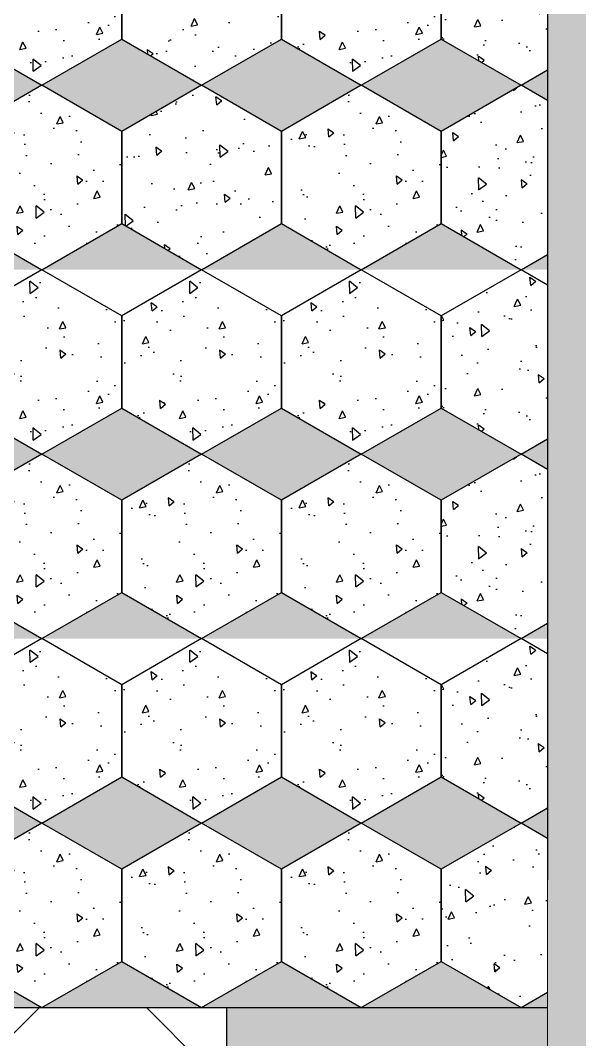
# Model space of a CAD drawing. Header units: millimetres. Extents: x 86441 to 190201, y 16532 to 98188.
# Drawn here: x 159039 to 159692, y 70171 to 71362 of the extents above; entities that cross this region are included whole.
import ezdxf

# ---------------------------------------------------------------- set-up
doc = ezdxf.new("R2010")
doc.units = ezdxf.units.MM
doc.header["$LTSCALE"] = 0.1
pattern_1 = [(95, (66582.33, 38346.49), (70.047325, 58.77669), [9.525, -104.775]), (40, (66582.33, 38346.49), (-80.00923, 55.08836), [7.62, -83.82029]), (145.45144, (66588.17, 38351.39), (-9.9619, 113.86505), [8.095004, -89.04512]), (91.1842, (66564.37, 38364.45), (110.70512, 80.97671), [14.2875, -157.1625]), (141.63556, (66573.6, 38371.2), (-3.5433, 171.41338), [12.14251, -133.5678]), (36.18415, (66564.37, 38364.45), (-3.5433, 171.41338), [11.42998, -125.72987]), (66, (66577.84, 38368.94), (89.75999, 17.447575), [9.525, -104.775]), (11, (66577.84, 38368.94), (-43.26996, 86.9706), [7.62, -83.82]), (116.45145, (66585.32, 38370.4), (46.490026, 104.41817), [8.095004, -89.04497]), (82.5, (66582.332, 38346.493), (-28.802735, 30.986707), [0, -82.804, 0, -85.09, 0, -84.1375]), (52.5, (66582.33, 38346.493), (-11.794864, 59.0435), [0, -48.514, 0, -80.899, 0, -32.0675]), (12.5, (66562.306, 38326.467), (49.963932, 45.913098), [0, -31.75, 0, -99.06, 0, -131.445]), (2.5, (66553.326, 38317.487), (43.381952, 61.361196), [0, -41.275, 0, -65.786, 0, -93.345])]

msp = doc.modelspace()

# ---------------------------------------------------------------- hatches: boundary and pattern name
at = {"transparency": 33554684}
h = msp.add_hatch(color=25, dxfattribs=at)
h.dxf.hatch_style = 1
h.paths.add_polyline_path([(162129.9, 71868), (159729.9, 71868), (159729.9, 71793), (162129.9, 71793)])
h.paths.add_polyline_path([(159729.9, 71868), (159654.9, 71868), (159654.9, 70209), (159654.9, 68893), (159729.9, 68893)])
h.paths.add_polyline_path([(162729.9, 68993), (162129.9, 68993), (159729.9, 68993), (159729.9, 68893), (162729.9, 68893)])
at = {"true_color": 0xa19859, "transparency": 33554687}
h = msp.add_hatch(dxfattribs=at)
h.set_pattern_fill('AR-CONC', color=55, scale=0.5, angle=45)
h.set_pattern_definition([(95, (66582.33, 47914.515), (70.047325, 58.77669), [9.525, -104.775]), (40, (66582.33, 47914.52), (-80.00923, 55.08836), [7.62, -83.82029]), (145.45144, (66588.17, 47919.41), (-9.9619, 113.86505), [8.095, -89.04512]), (91.1842, (66564.37, 47932.48), (110.70512, 80.9767), [14.2875, -157.1625]), (141.63556, (66573.6, 47939.22), (-3.5433, 171.41338), [12.14251, -133.5678]), (36.18415, (66564.37, 47932.48), (-3.5433, 171.41338), [11.42998, -125.72987]), (66, (66577.84, 47936.966), (89.75999, 17.447575), [9.525, -104.775]), (11, (66577.84, 47936.97), (-43.26996, 86.9706), [7.62, -83.82]), (116.45145, (66585.32, 47938.42), (46.490026, 104.41817), [8.095, -89.04497]), (82.5, (66582.332, 47914.515), (-28.802735, 30.986707), [0, -82.804, 0, -85.09, 0, -84.1375]), (52.5, (66582.33, 47914.515), (-11.794864, 59.0435), [0, -48.514, 0, -80.899, 0, -32.0675]), (12.5, (66562.306, 47894.49), (49.963932, 45.913098), [0, -31.75, 0, -99.06, 0, -131.445]), (2.5, (66553.326, 47885.51), (43.381952, 61.361196), [0, -41.275, 0, -65.786, 0, -93.345])])
h.paths.add_polyline_path([(159654.9, 71699.1), (159624, 71717), (159530.7, 71663.1), (159530.7, 71555.4), (159624, 71501.5), (159654.9, 71519.4)])
h.paths.add_polyline_path([(159654.9, 71483.7), (159624, 71501.5), (159530.7, 71447.7), (159530.7, 71340), (159624, 71286.1), (159654.9, 71304)])
h = msp.add_hatch(dxfattribs=at)
h.set_pattern_fill('AR-CONC', color=55, scale=0.5, angle=45)
h.set_pattern_definition([(95, (70686.82, 52223.11), (70.047325, 58.77669), [9.525, -104.775]), (40, (70686.82, 52223.11), (-80.00923, 55.08836), [7.62, -83.82029]), (145.45144, (70692.66, 52228.01), (-9.9619, 113.86505), [8.095, -89.04512]), (91.1842, (70668.86, 52241.07), (110.70512, 80.9767), [14.2875, -157.1625]), (141.63556, (70678.08, 52247.82), (-3.5433, 171.41338), [12.14251, -133.5678]), (36.18415, (70668.86, 52241.07), (-3.5433, 171.41338), [11.42998, -125.72987]), (66, (70682.33, 52245.56), (89.75999, 17.447575), [9.525, -104.775]), (11, (70682.33, 52245.56), (-43.26996, 86.9706), [7.62, -83.82]), (116.45145, (70689.81, 52247.01), (46.49003, 104.41817), [8.095, -89.04497]), (82.5, (70686.82, 52223.11), (-28.802735, 30.986707), [0, -82.804, 0, -85.09, 0, -84.1375]), (52.5, (70686.82, 52223.11), (-11.794864, 59.0435), [0, -48.514, 0, -80.899, 0, -32.0675]), (12.5, (70666.792, 52203.083), (49.963932, 45.913098), [0, -31.75, 0, -99.06, 0, -131.445]), (2.5, (70657.81, 52194.1), (43.381952, 61.361196), [0, -41.275, 0, -65.786, 0, -93.345])])
h.paths.add_polyline_path([(158971, 71124.5), (159064.3, 71070.7), (159157.6, 71124.5), (159157.6, 71232.2), (159064.3, 71286.1), (158971, 71232.2)])
h.paths.add_polyline_path([(158971, 71340), (159064.3, 71286.1), (159157.6, 71340), (159157.6, 71447.7), (159064.3, 71501.5), (158971, 71447.7)])
h = msp.add_hatch(dxfattribs=at)
h.set_pattern_fill('AR-CONC', color=55, scale=0.5, angle=45)
h.set_pattern_definition(pattern_1)
h.paths.add_polyline_path([(159157.6, 71340), (159250.8, 71286.1), (159344.1, 71340), (159344.1, 71447.7), (159250.8, 71501.5), (159157.6, 71447.7)])
h = msp.add_hatch(dxfattribs=at)
h.set_pattern_fill('AR-CONC', color=55, scale=0.5, angle=45)
h.set_pattern_definition([(95, (71059.95, 52223.11), (70.047325, 58.77669), [9.525, -104.775]), (40, (71059.95, 52223.11), (-80.00923, 55.08836), [7.62, -83.82029]), (145.45144, (71065.79, 52228.01), (-9.9619, 113.86505), [8.095, -89.04512]), (91.1842, (71041.99, 52241.07), (110.70512, 80.9767), [14.2875, -157.1625]), (141.63556, (71051.22, 52247.82), (-3.5433, 171.41338), [12.14251, -133.5678]), (36.18415, (71042, 52241.07), (-3.5433, 171.41338), [11.42998, -125.72987]), (66, (71055.46, 52245.56), (89.75999, 17.447575), [9.525, -104.775]), (11, (71055.46, 52245.56), (-43.26996, 86.9706), [7.62, -83.82]), (116.45145, (71062.94, 52247.01), (46.49003, 104.41817), [8.095, -89.04497]), (82.5, (71059.954, 52223.11), (-28.802735, 30.986707), [0, -82.804, 0, -85.09, 0, -84.1375]), (52.5, (71059.954, 52223.11), (-11.794864, 59.0435), [0, -48.514, 0, -80.899, 0, -32.0675]), (12.5, (71039.928, 52203.083), (49.963932, 45.913098), [0, -31.75, 0, -99.06, 0, -131.445]), (2.5, (71030.95, 52194.1), (43.381952, 61.361196), [0, -41.275, 0, -65.786, 0, -93.345])])
h.paths.add_polyline_path([(159344.1, 71124.5), (159437.4, 71070.7), (159530.7, 71124.5), (159530.7, 71232.2), (159437.4, 71286.1), (159344.1, 71232.2)])
h.paths.add_polyline_path([(159344.1, 71340), (159437.4, 71286.1), (159530.7, 71340), (159530.7, 71447.7), (159437.4, 71501.5), (159344.1, 71447.7)])
at = {"true_color": 0xffffff, "transparency": 33554687}
h = msp.add_hatch(color=7, dxfattribs=at)
h.dxf.hatch_style = 1
h.set_gradient(color1=(114, 89, 52), color2=(161, 152, 89))
h.paths.add_polyline_path([(158971, 71340), (158877.7, 71286.1), (158971, 71232.2), (159064.3, 71286.1)])
h.paths.add_polyline_path([(158971, 71124.5), (158877.7, 71070.7), (159064.3, 71070.7)])
h = msp.add_hatch(color=7, dxfattribs=at)
h.dxf.hatch_style = 1
h.set_gradient(color1=(114, 89, 52), color2=(161, 152, 89))
h.paths.add_polyline_path([(159250.8, 71286.1), (159157.6, 71340), (159064.3, 71286.1), (159157.6, 71232.2)])
h.paths.add_polyline_path([(159157.6, 71124.5), (159064.3, 71070.7), (159250.8, 71070.7)])
h = msp.add_hatch(color=7, dxfattribs=at)
h.dxf.hatch_style = 1
h.set_gradient(color1=(114, 89, 52), color2=(161, 152, 89))
h.paths.add_polyline_path([(159344.1, 71340), (159250.8, 71286.1), (159344.1, 71232.2), (159437.4, 71286.1)])
h.paths.add_polyline_path([(159344.1, 71124.5), (159250.8, 71070.7), (159437.4, 71070.7)])
h = msp.add_hatch(color=7, dxfattribs=at)
h.dxf.hatch_style = 1
h.set_gradient(color1=(114, 89, 52), color2=(161, 152, 89))
h.paths.add_polyline_path([(159654.9, 71304), (159624, 71286.1), (159654.9, 71268.2)])
h.paths.add_polyline_path([(159624, 71286.1), (159530.7, 71340), (159437.4, 71286.1), (159530.7, 71232.2)])
at = {"true_color": 0xa19859, "transparency": 33554687}
h = msp.add_hatch(dxfattribs=at)
h.set_pattern_fill('AR-CONC', color=55, scale=0.5, angle=45)
h.set_pattern_definition(pattern_1)
h.paths.add_polyline_path([(159157.6, 71124.5), (159250.8, 71070.7), (159344.1, 71124.5), (159344.1, 71232.2), (159250.8, 71286.1), (159157.6, 71232.2)])
h = msp.add_hatch(dxfattribs=at)
h.set_pattern_fill('AR-CONC', color=55, scale=0.5, angle=45)
h.set_pattern_definition([(95, (66582.33, 47483.656), (70.047325, 58.77669), [9.525, -104.775]), (40, (66582.33, 47483.66), (-80.00923, 55.08836), [7.62, -83.82029]), (145.45144, (66588.17, 47488.55), (-9.9619, 113.86505), [8.095, -89.04512]), (91.1842, (66564.37, 47501.62), (110.70512, 80.9767), [14.2875, -157.1625]), (141.63556, (66573.6, 47508.36), (-3.5433, 171.41338), [12.14251, -133.5678]), (36.18415, (66564.37, 47501.62), (-3.5433, 171.41338), [11.42998, -125.72987]), (66, (66577.84, 47506.11), (89.75999, 17.447575), [9.525, -104.775]), (11, (66577.84, 47506.11), (-43.26996, 86.9706), [7.62, -83.82]), (116.45145, (66585.32, 47507.56), (46.490026, 104.41817), [8.095, -89.04497]), (82.5, (66582.332, 47483.656), (-28.802735, 30.986707), [0, -82.804, 0, -85.09, 0, -84.1375]), (52.5, (66582.33, 47483.656), (-11.794864, 59.0435), [0, -48.514, 0, -80.899, 0, -32.0675]), (12.5, (66562.306, 47463.63), (49.963932, 45.913098), [0, -31.75, 0, -99.06, 0, -131.445]), (2.5, (66553.326, 47454.65), (43.381952, 61.361196), [0, -41.275, 0, -65.786, 0, -93.345])])
h.paths.add_polyline_path([(159654.9, 71268.2), (159624, 71286.1), (159530.7, 71232.2), (159530.7, 71124.5), (159624, 71070.7), (159654.9, 71088.5)])
h.paths.add_polyline_path([(159654.9, 71052.8), (159624, 71070.7), (159530.7, 71016.8), (159530.7, 70909.1), (159624, 70855.2), (159654.9, 70873.1)])
at = {"true_color": 0xffffff, "transparency": 33554687}
h = msp.add_hatch(color=7, dxfattribs=at)
h.dxf.hatch_style = 1
h.set_gradient(color1=(114, 89, 52), color2=(161, 152, 89))
h.paths.add_polyline_path([(159530.7, 71124.5), (159437.4, 71070.7), (159624, 71070.7)])
h.paths.add_polyline_path([(159654.9, 71088.5), (159624, 71070.7), (159654.9, 71070.7)])
at = {"true_color": 0xa19859, "transparency": 33554687}
h = msp.add_hatch(dxfattribs=at)
h.set_pattern_fill('AR-CONC', color=55, scale=0.5, angle=45)
h.set_pattern_definition([(95, (70686.82, 51792.25), (70.047325, 58.77669), [9.525, -104.775]), (40, (70686.82, 51792.25), (-80.00923, 55.08836), [7.62, -83.82029]), (145.45144, (70692.66, 51797.15), (-9.9619, 113.86505), [8.095, -89.04512]), (91.1842, (70668.86, 51810.21), (110.70512, 80.9767), [14.2875, -157.1625]), (141.63556, (70678.08, 51816.96), (-3.5433, 171.41338), [12.14251, -133.5678]), (36.18415, (70668.86, 51810.21), (-3.5433, 171.41338), [11.42998, -125.72987]), (66, (70682.33, 51814.7), (89.75999, 17.447575), [9.525, -104.775]), (11, (70682.33, 51814.7), (-43.26996, 86.9706), [7.62, -83.82]), (116.45145, (70689.81, 51816.15), (46.49003, 104.41817), [8.095, -89.04497]), (82.5, (70686.82, 51792.25), (-28.802735, 30.986707), [0, -82.804, 0, -85.09, 0, -84.1375]), (52.5, (70686.82, 51792.25), (-11.794864, 59.0435), [0, -48.514, 0, -80.899, 0, -32.0675]), (12.5, (70666.792, 51772.223), (49.963932, 45.913098), [0, -31.75, 0, -99.06, 0, -131.445]), (2.5, (70657.81, 51763.24), (43.381952, 61.361196), [0, -41.275, 0, -65.786, 0, -93.345])])
h.paths.add_polyline_path([(158971, 70693.7), (159064.3, 70639.8), (159157.6, 70693.7), (159157.6, 70801.4), (159064.3, 70855.2), (158971, 70801.4)])
h.paths.add_polyline_path([(158971, 70909.1), (159064.3, 70855.2), (159157.6, 70909.1), (159157.6, 71016.8), (159064.3, 71070.7), (158971, 71016.8)])
h = msp.add_hatch(dxfattribs=at)
h.set_pattern_fill('AR-CONC', color=55, scale=0.5, angle=45)
h.set_pattern_definition([(95, (70873.386, 51792.25), (70.047325, 58.77669), [9.525, -104.775]), (40, (70873.39, 51792.25), (-80.00923, 55.08836), [7.62, -83.82029]), (145.45144, (70879.22, 51797.15), (-9.9619, 113.86505), [8.095, -89.04512]), (91.1842, (70855.43, 51810.21), (110.70512, 80.9767), [14.2875, -157.1625]), (141.63556, (70864.65, 51816.96), (-3.5433, 171.41338), [12.14251, -133.5678]), (36.18415, (70855.43, 51810.21), (-3.5433, 171.41338), [11.42998, -125.72987]), (66, (70868.896, 51814.7), (89.75999, 17.447575), [9.525, -104.775]), (11, (70868.9, 51814.7), (-43.26996, 86.9706), [7.62, -83.82]), (116.45145, (70876.38, 51816.15), (46.49003, 104.41817), [8.095, -89.04497]), (82.5, (70873.386, 51792.25), (-28.802735, 30.986707), [0, -82.804, 0, -85.09, 0, -84.1375]), (52.5, (70873.386, 51792.25), (-11.794864, 59.0435), [0, -48.514, 0, -80.899, 0, -32.0675]), (12.5, (70853.36, 51772.223), (49.963932, 45.913098), [0, -31.75, 0, -99.06, 0, -131.445]), (2.5, (70844.38, 51763.24), (43.381952, 61.361196), [0, -41.275, 0, -65.786, 0, -93.345])])
h.paths.add_polyline_path([(159157.6, 70693.7), (159250.8, 70639.8), (159344.1, 70693.7), (159344.1, 70801.4), (159250.8, 70855.2), (159157.6, 70801.4)])
h.paths.add_polyline_path([(159157.6, 70909.1), (159250.8, 70855.2), (159344.1, 70909.1), (159344.1, 71016.8), (159250.8, 71070.7), (159157.6, 71016.8)])
h = msp.add_hatch(dxfattribs=at)
h.set_pattern_fill('AR-CONC', color=55, scale=0.5, angle=45)
h.set_pattern_definition([(95, (71059.95, 51792.25), (70.047325, 58.77669), [9.525, -104.775]), (40, (71059.95, 51792.25), (-80.00923, 55.08836), [7.62, -83.82029]), (145.45144, (71065.79, 51797.15), (-9.9619, 113.86505), [8.095, -89.04512]), (91.1842, (71041.99, 51810.21), (110.70512, 80.9767), [14.2875, -157.1625]), (141.63556, (71051.22, 51816.96), (-3.5433, 171.41338), [12.14251, -133.5678]), (36.18415, (71042, 51810.21), (-3.5433, 171.41338), [11.42998, -125.72987]), (66, (71055.46, 51814.7), (89.75999, 17.447575), [9.525, -104.775]), (11, (71055.46, 51814.7), (-43.26996, 86.9706), [7.62, -83.82]), (116.45145, (71062.94, 51816.15), (46.49003, 104.41817), [8.095, -89.04497]), (82.5, (71059.954, 51792.25), (-28.802735, 30.986707), [0, -82.804, 0, -85.09, 0, -84.1375]), (52.5, (71059.954, 51792.25), (-11.794864, 59.0435), [0, -48.514, 0, -80.899, 0, -32.0675]), (12.5, (71039.928, 51772.223), (49.963932, 45.913098), [0, -31.75, 0, -99.06, 0, -131.445]), (2.5, (71030.95, 51763.24), (43.381952, 61.361196), [0, -41.275, 0, -65.786, 0, -93.345])])
h.paths.add_polyline_path([(159344.1, 70693.7), (159437.4, 70639.8), (159530.7, 70693.7), (159530.7, 70801.4), (159437.4, 70855.2), (159344.1, 70801.4)])
h.paths.add_polyline_path([(159344.1, 70909.1), (159437.4, 70855.2), (159530.7, 70909.1), (159530.7, 71016.8), (159437.4, 71070.7), (159344.1, 71016.8)])
at = {"true_color": 0xffffff, "transparency": 33554687}
h = msp.add_hatch(color=7, dxfattribs=at)
h.dxf.hatch_style = 1
h.set_gradient(color1=(114, 89, 52), color2=(161, 152, 89))
h.paths.add_polyline_path([(158971, 70909.1), (158877.7, 70855.2), (158971, 70801.4), (159064.3, 70855.2)])
h.paths.add_polyline_path([(158971, 70693.7), (158877.7, 70639.8), (159064.3, 70639.8)])
h = msp.add_hatch(color=7, dxfattribs=at)
h.dxf.hatch_style = 1
h.set_gradient(color1=(114, 89, 52), color2=(161, 152, 89))
h.paths.add_polyline_path([(159250.8, 70855.2), (159157.6, 70909.1), (159064.3, 70855.2), (159157.6, 70801.4)])
h.paths.add_polyline_path([(159157.6, 70693.7), (159064.3, 70639.8), (159250.8, 70639.8)])
h = msp.add_hatch(color=7, dxfattribs=at)
h.dxf.hatch_style = 1
h.set_gradient(color1=(114, 89, 52), color2=(161, 152, 89))
h.paths.add_polyline_path([(159344.1, 70909.1), (159250.8, 70855.2), (159344.1, 70801.4), (159437.4, 70855.2)])
h.paths.add_polyline_path([(159344.1, 70693.7), (159250.8, 70639.8), (159437.4, 70639.8)])
h = msp.add_hatch(color=7, dxfattribs=at)
h.dxf.hatch_style = 1
h.set_gradient(color1=(114, 89, 52), color2=(161, 152, 89))
h.paths.add_polyline_path([(159654.9, 70873.1), (159624, 70855.2), (159654.9, 70837.4)])
h.paths.add_polyline_path([(159624, 70855.2), (159530.7, 70909.1), (159437.4, 70855.2), (159530.7, 70801.4)])
at = {"true_color": 0xa19859, "transparency": 33554687}
h = msp.add_hatch(dxfattribs=at)
h.set_pattern_fill('AR-CONC', color=55, scale=0.5, angle=45)
h.set_pattern_definition([(95, (66582.33, 47052.8), (70.047325, 58.77669), [9.525, -104.775]), (40, (66582.33, 47052.8), (-80.00923, 55.08836), [7.62, -83.82029]), (145.45144, (66588.17, 47057.695), (-9.9619, 113.86505), [8.095, -89.04512]), (91.1842, (66564.37, 47070.76), (110.70512, 80.9767), [14.2875, -157.1625]), (141.63556, (66573.6, 47077.5), (-3.5433, 171.41338), [12.14251, -133.5678]), (36.18415, (66564.37, 47070.76), (-3.5433, 171.41338), [11.42998, -125.72987]), (66, (66577.84, 47075.25), (89.75999, 17.447575), [9.525, -104.775]), (11, (66577.84, 47075.25), (-43.26996, 86.9706), [7.62, -83.82]), (116.45145, (66585.32, 47076.7), (46.490026, 104.41817), [8.095, -89.04497]), (82.5, (66582.332, 47052.797), (-28.802735, 30.986707), [0, -82.804, 0, -85.09, 0, -84.1375]), (52.5, (66582.33, 47052.797), (-11.794864, 59.0435), [0, -48.514, 0, -80.899, 0, -32.0675]), (12.5, (66562.306, 47032.77), (49.963932, 45.913098), [0, -31.75, 0, -99.06, 0, -131.445]), (2.5, (66553.326, 47023.79), (43.381952, 61.361196), [0, -41.275, 0, -65.786, 0, -93.345])])
h.paths.add_polyline_path([(159654.9, 70837.4), (159624, 70855.2), (159530.7, 70801.4), (159530.7, 70693.7), (159624, 70639.8), (159654.9, 70657.7)])
h.paths.add_polyline_path([(159654.9, 70621.9), (159624, 70639.8), (159530.7, 70586), (159530.7, 70478.2), (159624, 70424.4), (159654.9, 70442.3)])
at = {"true_color": 0xffffff, "transparency": 33554687}
h = msp.add_hatch(color=7, dxfattribs=at)
h.dxf.hatch_style = 1
h.set_gradient(color1=(114, 89, 52), color2=(161, 152, 89))
h.paths.add_polyline_path([(159530.7, 70693.7), (159437.4, 70639.8), (159624, 70639.8)])
h.paths.add_polyline_path([(159654.9, 70657.7), (159624, 70639.8), (159654.9, 70639.8)])
at = {"true_color": 0xa19859, "transparency": 33554687}
h = msp.add_hatch(dxfattribs=at)
h.set_pattern_fill('AR-CONC', color=55, scale=0.5, angle=45)
h.set_pattern_definition([(95, (70686.82, 51361.39), (70.047325, 58.77669), [9.525, -104.775]), (40, (70686.82, 51361.39), (-80.00923, 55.08836), [7.62, -83.82029]), (145.45144, (70692.66, 51366.29), (-9.9619, 113.86505), [8.095, -89.04512]), (91.1842, (70668.86, 51379.35), (110.70512, 80.9767), [14.2875, -157.1625]), (141.63556, (70678.08, 51386.1), (-3.5433, 171.41338), [12.14251, -133.5678]), (36.18415, (70668.86, 51379.35), (-3.5433, 171.41338), [11.42998, -125.72987]), (66, (70682.33, 51383.84), (89.75999, 17.447575), [9.525, -104.775]), (11, (70682.33, 51383.84), (-43.26996, 86.9706), [7.62, -83.82]), (116.45145, (70689.81, 51385.294), (46.49003, 104.41817), [8.095, -89.04497]), (82.5, (70686.82, 51361.39), (-28.802735, 30.986707), [0, -82.804, 0, -85.09, 0, -84.1375]), (52.5, (70686.82, 51361.39), (-11.794864, 59.0435), [0, -48.514, 0, -80.899, 0, -32.0675]), (12.5, (70666.792, 51341.364), (49.963932, 45.913098), [0, -31.75, 0, -99.06, 0, -131.445]), (2.5, (70657.81, 51332.384), (43.381952, 61.361196), [0, -41.275, 0, -65.786, 0, -93.345])])
h.paths.add_polyline_path([(158971, 70262.8), (159064.3, 70209), (159157.6, 70262.8), (159157.6, 70370.5), (159064.3, 70424.4), (158971, 70370.5)])
h.paths.add_polyline_path([(158971, 70478.2), (159064.3, 70424.4), (159157.6, 70478.2), (159157.6, 70586), (159064.3, 70639.8), (158971, 70586)])
h = msp.add_hatch(dxfattribs=at)
h.set_pattern_fill('AR-CONC', color=55, scale=0.5, angle=45)
h.set_pattern_definition([(95, (70873.386, 51361.39), (70.047325, 58.77669), [9.525, -104.775]), (40, (70873.39, 51361.39), (-80.00923, 55.08836), [7.62, -83.82029]), (145.45144, (70879.22, 51366.29), (-9.9619, 113.86505), [8.095, -89.04512]), (91.1842, (70855.43, 51379.35), (110.70512, 80.9767), [14.2875, -157.1625]), (141.63556, (70864.65, 51386.1), (-3.5433, 171.41338), [12.14251, -133.5678]), (36.18415, (70855.43, 51379.35), (-3.5433, 171.41338), [11.42998, -125.72987]), (66, (70868.896, 51383.84), (89.75999, 17.447575), [9.525, -104.775]), (11, (70868.9, 51383.84), (-43.26996, 86.9706), [7.62, -83.82]), (116.45145, (70876.38, 51385.294), (46.49003, 104.41817), [8.095, -89.04497]), (82.5, (70873.386, 51361.39), (-28.802735, 30.986707), [0, -82.804, 0, -85.09, 0, -84.1375]), (52.5, (70873.386, 51361.39), (-11.794864, 59.0435), [0, -48.514, 0, -80.899, 0, -32.0675]), (12.5, (70853.36, 51341.364), (49.963932, 45.913098), [0, -31.75, 0, -99.06, 0, -131.445]), (2.5, (70844.38, 51332.384), (43.381952, 61.361196), [0, -41.275, 0, -65.786, 0, -93.345])])
h.paths.add_polyline_path([(159157.6, 70262.8), (159250.8, 70209), (159344.1, 70262.8), (159344.1, 70370.5), (159250.8, 70424.4), (159157.6, 70370.5)])
h.paths.add_polyline_path([(159157.6, 70478.2), (159250.8, 70424.4), (159344.1, 70478.2), (159344.1, 70586), (159250.8, 70639.8), (159157.6, 70586)])
h = msp.add_hatch(dxfattribs=at)
h.set_pattern_fill('AR-CONC', color=55, scale=0.5, angle=45)
h.set_pattern_definition([(95, (71059.95, 51361.39), (70.047325, 58.77669), [9.525, -104.775]), (40, (71059.95, 51361.39), (-80.00923, 55.08836), [7.62, -83.82029]), (145.45144, (71065.79, 51366.29), (-9.9619, 113.86505), [8.095, -89.04512]), (91.1842, (71041.99, 51379.35), (110.70512, 80.9767), [14.2875, -157.1625]), (141.63556, (71051.22, 51386.1), (-3.5433, 171.41338), [12.14251, -133.5678]), (36.18415, (71042, 51379.35), (-3.5433, 171.41338), [11.42998, -125.72987]), (66, (71055.46, 51383.84), (89.75999, 17.447575), [9.525, -104.775]), (11, (71055.46, 51383.84), (-43.26996, 86.9706), [7.62, -83.82]), (116.45145, (71062.94, 51385.294), (46.49003, 104.41817), [8.095, -89.04497]), (82.5, (71059.954, 51361.39), (-28.802735, 30.986707), [0, -82.804, 0, -85.09, 0, -84.1375]), (52.5, (71059.954, 51361.39), (-11.794864, 59.0435), [0, -48.514, 0, -80.899, 0, -32.0675]), (12.5, (71039.928, 51341.364), (49.963932, 45.913098), [0, -31.75, 0, -99.06, 0, -131.445]), (2.5, (71030.95, 51332.384), (43.381952, 61.361196), [0, -41.275, 0, -65.786, 0, -93.345])])
h.paths.add_polyline_path([(159344.1, 70262.8), (159437.4, 70209), (159530.7, 70262.8), (159530.7, 70370.5), (159437.4, 70424.4), (159344.1, 70370.5)])
h.paths.add_polyline_path([(159344.1, 70478.2), (159437.4, 70424.4), (159530.7, 70478.2), (159530.7, 70586), (159437.4, 70639.8), (159344.1, 70586)])
at = {"true_color": 0xffffff, "transparency": 33554687}
h = msp.add_hatch(color=7, dxfattribs=at)
h.dxf.hatch_style = 1
h.set_gradient(color1=(114, 89, 52), color2=(161, 152, 89))
h.paths.add_polyline_path([(158971, 70478.2), (158877.7, 70424.4), (158971, 70370.5), (159064.3, 70424.4)])
h.paths.add_polyline_path([(158971, 70262.8), (158877.7, 70209), (159064.3, 70209)])
h = msp.add_hatch(color=7, dxfattribs=at)
h.dxf.hatch_style = 1
h.set_gradient(color1=(114, 89, 52), color2=(161, 152, 89))
h.paths.add_polyline_path([(159250.8, 70424.4), (159157.6, 70478.2), (159064.3, 70424.4), (159157.6, 70370.5)])
h.paths.add_polyline_path([(159157.6, 70262.8), (159064.3, 70209), (159250.8, 70209)])
h = msp.add_hatch(color=7, dxfattribs=at)
h.dxf.hatch_style = 1
h.set_gradient(color1=(114, 89, 52), color2=(161, 152, 89))
h.paths.add_polyline_path([(159344.1, 70478.2), (159250.8, 70424.4), (159344.1, 70370.5), (159437.4, 70424.4)])
h.paths.add_polyline_path([(159344.1, 70262.8), (159250.8, 70209), (159437.4, 70209)])
h = msp.add_hatch(color=7, dxfattribs=at)
h.dxf.hatch_style = 1
h.set_gradient(color1=(114, 89, 52), color2=(161, 152, 89))
h.paths.add_polyline_path([(159654.9, 70442.3), (159624, 70424.4), (159654.9, 70406.5)])
h.paths.add_polyline_path([(159624, 70424.4), (159530.7, 70478.2), (159437.4, 70424.4), (159530.7, 70370.5)])
at = {"true_color": 0xa19859, "transparency": 33554687}
h = msp.add_hatch(dxfattribs=at)
h.set_pattern_fill('AR-CONC', color=55, scale=0.5, angle=45)
h.set_pattern_definition([(95, (66582.33, 51361.39), (70.047325, 58.77669), [9.525, -104.775]), (40, (66582.33, 51361.39), (-80.00923, 55.08836), [7.62, -83.82029]), (145.45144, (66588.17, 51366.29), (-9.9619, 113.86505), [8.095, -89.04512]), (91.1842, (66564.37, 51379.35), (110.70512, 80.9767), [14.2875, -157.1625]), (141.63556, (66573.6, 51386.1), (-3.5433, 171.41338), [12.14251, -133.5678]), (36.18415, (66564.37, 51379.35), (-3.5433, 171.41338), [11.42998, -125.72987]), (66, (66577.84, 51383.84), (89.75999, 17.447575), [9.525, -104.775]), (11, (66577.84, 51383.84), (-43.26996, 86.9706), [7.62, -83.82]), (116.45145, (66585.32, 51385.294), (46.49003, 104.41817), [8.095, -89.04497]), (82.5, (66582.332, 51361.39), (-28.802735, 30.986707), [0, -82.804, 0, -85.09, 0, -84.1375]), (52.5, (66582.33, 51361.39), (-11.794864, 59.0435), [0, -48.514, 0, -80.899, 0, -32.0675]), (12.5, (66562.306, 51341.364), (49.963932, 45.913098), [0, -31.75, 0, -99.06, 0, -131.445]), (2.5, (66553.326, 51332.384), (43.381952, 61.361196), [0, -41.275, 0, -65.786, 0, -93.345])])
h.paths.add_polyline_path([(159654.9, 70406.5), (159624, 70424.4), (159530.7, 70370.5), (159530.7, 70262.8), (159624, 70209), (159654.9, 70226.8)])
at = {"true_color": 0xffffff, "transparency": 33554687}
h = msp.add_hatch(color=7, dxfattribs=at)
h.dxf.hatch_style = 1
h.set_gradient(color1=(114, 89, 52), color2=(161, 152, 89))
h.paths.add_polyline_path([(159530.7, 70262.8), (159437.4, 70209), (159624, 70209)])
h.paths.add_polyline_path([(159654.9, 70226.8), (159624, 70209), (159654.9, 70209)])
at = {"true_color": 0xc7c8ca, "transparency": 33554687}
h = msp.add_hatch(dxfattribs=at)
h.set_pattern_fill('ANSI37', color=9, scale=60)
h.set_pattern_definition([(45, (66582.33, 38346.5), (-134.70384, 134.70384), []), (135, (66582.33, 38346.5), (-134.70384, -134.70384), [])])
h.paths.add_polyline_path([(159279.9, 70209), (158679.9, 70209), (158679.9, 69846), (159279.9, 69846)])
h = msp.add_hatch(color=9, dxfattribs=at)
h.dxf.hatch_style = 1
h.paths.add_polyline_path([(159654.9, 70209), (159279.9, 70209), (159279.9, 69846), (159654.9, 69846)])

# ---------------------------------------------------------------- linework, layer by layer
at = {"transparency": 33554687}
for p, q in [((159654.9, 74359), (159654.9, 70358)), ((159279.9, 70209), (159279.9, 67986))]:
    msp.add_line(p, q, dxfattribs=at)
at = {"color": 25, "lineweight": 9, "transparency": 33554687}
for q in [(159654.9, 68893), (159654.9, 70209)]:
    msp.add_line((159654.9, 74359), q, dxfattribs=at)
at = {"color": 7, "true_color": 0xffffff, "transparency": 33554687}
msp.add_line((157479.9, 70209), (159654.9, 70209), dxfattribs=at)
at = {"color": 67, "true_color": 0x727430, "transparency": 33554687}
for p, q in [((158784.4, 70209), (159384.4, 70209)), ((159157.6, 70209), (159654.9, 70209))]:
    msp.add_line(p, q, dxfattribs=at)
at = {"color": 7, "true_color": 0xffffff, "transparency": 33554687}
for points in [[(159064.3, 71501.5), (158971, 71447.7), (158971, 71340), (159064.3, 71286.1), (159157.6, 71340), (159157.6, 71447.7), (159064.3, 71501.5)], [(159064.3, 71501.5), (158971, 71447.7), (158971, 71340), (159064.3, 71286.1), (159157.6, 71340), (159157.6, 71447.7), (159064.3, 71501.5)], [(159250.8, 71501.5), (159157.6, 71447.7), (159157.6, 71340), (159250.8, 71286.1), (159344.1, 71340), (159344.1, 71447.7), (159250.8, 71501.5)], [(159250.8, 71501.5), (159157.6, 71447.7), (159157.6, 71340), (159250.8, 71286.1), (159344.1, 71340), (159344.1, 71447.7), (159250.8, 71501.5)], [(159437.4, 71501.5), (159344.1, 71447.7), (159344.1, 71340), (159437.4, 71286.1), (159530.7, 71340), (159530.7, 71447.7), (159437.4, 71501.5)], [(159437.4, 71501.5), (159344.1, 71447.7), (159344.1, 71340), (159437.4, 71286.1), (159530.7, 71340), (159530.7, 71447.7), (159437.4, 71501.5)], [(159654.9, 71483.7), (159624, 71501.5), (159530.7, 71447.7), (159530.7, 71340), (159624, 71286.1), (159654.9, 71304)], [(159064.3, 71286.1), (158971, 71232.2), (158971, 71124.5), (159064.3, 71070.7), (159157.6, 71124.5), (159157.6, 71232.2), (159064.3, 71286.1)], [(159064.3, 71286.1), (158971, 71232.2), (158971, 71124.5), (159064.3, 71070.7), (159157.6, 71124.5), (159157.6, 71232.2), (159064.3, 71286.1)], [(159250.8, 71286.1), (159157.6, 71232.2), (159157.6, 71124.5), (159250.8, 71070.7), (159344.1, 71124.5), (159344.1, 71232.2), (159250.8, 71286.1)], [(159250.8, 71286.1), (159157.6, 71232.2), (159157.6, 71124.5), (159250.8, 71070.7), (159344.1, 71124.5), (159344.1, 71232.2), (159250.8, 71286.1)], [(159437.4, 71286.1), (159344.1, 71232.2), (159344.1, 71124.5), (159437.4, 71070.7), (159530.7, 71124.5), (159530.7, 71232.2), (159437.4, 71286.1)], [(159437.4, 71286.1), (159344.1, 71232.2), (159344.1, 71124.5), (159437.4, 71070.7), (159530.7, 71124.5), (159530.7, 71232.2), (159437.4, 71286.1)], [(159654.9, 71268.2), (159624, 71286.1), (159530.7, 71232.2), (159530.7, 71124.5), (159624, 71070.7), (159654.9, 71088.5)], [(159064.3, 71070.7), (158971, 71016.8), (158971, 70909.1), (159064.3, 70855.2), (159157.6, 70909.1), (159157.6, 71016.8), (159064.3, 71070.7)], [(159064.3, 71070.7), (158971, 71016.8), (158971, 70909.1), (159064.3, 70855.2), (159157.6, 70909.1), (159157.6, 71016.8), (159064.3, 71070.7)], [(159250.8, 71070.7), (159157.6, 71016.8), (159157.6, 70909.1), (159250.8, 70855.2), (159344.1, 70909.1), (159344.1, 71016.8), (159250.8, 71070.7)], [(159250.8, 71070.7), (159157.6, 71016.8), (159157.6, 70909.1), (159250.8, 70855.2), (159344.1, 70909.1), (159344.1, 71016.8), (159250.8, 71070.7)], [(159437.4, 71070.7), (159344.1, 71016.8), (159344.1, 70909.1), (159437.4, 70855.2), (159530.7, 70909.1), (159530.7, 71016.8), (159437.4, 71070.7)], [(159437.4, 71070.7), (159344.1, 71016.8), (159344.1, 70909.1), (159437.4, 70855.2), (159530.7, 70909.1), (159530.7, 71016.8), (159437.4, 71070.7)], [(159654.9, 71052.8), (159624, 71070.7), (159530.7, 71016.8), (159530.7, 70909.1), (159624, 70855.2), (159654.9, 70873.1)], [(159064.3, 70855.2), (158971, 70801.4), (158971, 70693.7), (159064.3, 70639.8), (159157.6, 70693.7), (159157.6, 70801.4), (159064.3, 70855.2)], [(159064.3, 70855.2), (158971, 70801.4), (158971, 70693.7), (159064.3, 70639.8), (159157.6, 70693.7), (159157.6, 70801.4), (159064.3, 70855.2)], [(159250.8, 70855.2), (159157.6, 70801.4), (159157.6, 70693.7), (159250.8, 70639.8), (159344.1, 70693.7), (159344.1, 70801.4), (159250.8, 70855.2)], [(159250.8, 70855.2), (159157.6, 70801.4), (159157.6, 70693.7), (159250.8, 70639.8), (159344.1, 70693.7), (159344.1, 70801.4), (159250.8, 70855.2)], [(159437.4, 70855.2), (159344.1, 70801.4), (159344.1, 70693.7), (159437.4, 70639.8), (159530.7, 70693.7), (159530.7, 70801.4), (159437.4, 70855.2)], [(159437.4, 70855.2), (159344.1, 70801.4), (159344.1, 70693.7), (159437.4, 70639.8), (159530.7, 70693.7), (159530.7, 70801.4), (159437.4, 70855.2)], [(159654.9, 70837.4), (159624, 70855.2), (159530.7, 70801.4), (159530.7, 70693.7), (159624, 70639.8), (159654.9, 70657.7)], [(159064.3, 70639.8), (158971, 70586), (158971, 70478.2), (159064.3, 70424.4), (159157.6, 70478.2), (159157.6, 70586), (159064.3, 70639.8)], [(159064.3, 70639.8), (158971, 70586), (158971, 70478.2), (159064.3, 70424.4), (159157.6, 70478.2), (159157.6, 70586), (159064.3, 70639.8)], [(159250.8, 70639.8), (159157.6, 70586), (159157.6, 70478.2), (159250.8, 70424.4), (159344.1, 70478.2), (159344.1, 70586), (159250.8, 70639.8)], [(159250.8, 70639.8), (159157.6, 70586), (159157.6, 70478.2), (159250.8, 70424.4), (159344.1, 70478.2), (159344.1, 70586), (159250.8, 70639.8)], [(159437.4, 70639.8), (159344.1, 70586), (159344.1, 70478.2), (159437.4, 70424.4), (159530.7, 70478.2), (159530.7, 70586), (159437.4, 70639.8)], [(159437.4, 70639.8), (159344.1, 70586), (159344.1, 70478.2), (159437.4, 70424.4), (159530.7, 70478.2), (159530.7, 70586), (159437.4, 70639.8)], [(159654.9, 70621.9), (159624, 70639.8), (159530.7, 70586), (159530.7, 70478.2), (159624, 70424.4), (159654.9, 70442.3)], [(159064.3, 70424.4), (158971, 70370.5), (158971, 70262.8), (159064.3, 70209), (159157.6, 70262.8), (159157.6, 70370.5), (159064.3, 70424.4)], [(159064.3, 70424.4), (158971, 70370.5), (158971, 70262.8), (159064.3, 70209), (159157.6, 70262.8), (159157.6, 70370.5), (159064.3, 70424.4)], [(159250.8, 70424.4), (159157.6, 70370.5), (159157.6, 70262.8), (159250.8, 70209), (159344.1, 70262.8), (159344.1, 70370.5), (159250.8, 70424.4)], [(159250.8, 70424.4), (159157.6, 70370.5), (159157.6, 70262.8), (159250.8, 70209), (159344.1, 70262.8), (159344.1, 70370.5), (159250.8, 70424.4)], [(159437.4, 70424.4), (159344.1, 70370.5), (159344.1, 70262.8), (159437.4, 70209), (159530.7, 70262.8), (159530.7, 70370.5), (159437.4, 70424.4)], [(159437.4, 70424.4), (159344.1, 70370.5), (159344.1, 70262.8), (159437.4, 70209), (159530.7, 70262.8), (159530.7, 70370.5), (159437.4, 70424.4)], [(159654.9, 70406.5), (159624, 70424.4), (159530.7, 70370.5), (159530.7, 70262.8), (159624, 70209), (159654.9, 70226.8)]]:
    msp.add_lwpolyline(points, dxfattribs=at)

doc.saveas('drawing.dxf')
